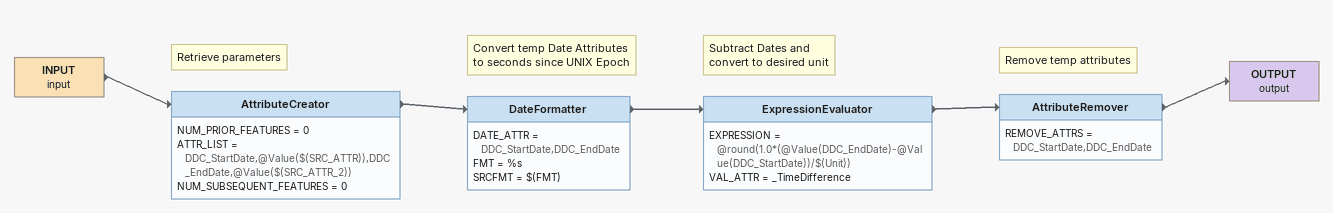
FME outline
INPUT (input)
    -> AttributeCreator
Note: Retrieve parameters
AttributeCreator
    NUM_PRIOR_FEATURES = 0
    ATTR_LIST = DDC_StartDate,@Value($(SRC_ATTR)),DDC_EndDate,@Value($(SRC_ATTR_2))
    NUM_SUBSEQUENT_FEATURES = 0
    -> DateFormatter
Note: Convert temp Date Attributes / to seconds since UNIX Epoch
DateFormatter
    DATE_ATTR = DDC_StartDate,DDC_EndDate
    FMT = %s
    SRCFMT = $(FMT)
    -> ExpressionEvaluator
Note: Subtract Dates and / convert to desired unit
ExpressionEvaluator
    EXPRESSION = @round(1.0*(@Value(DDC_EndDate)-@Value(DDC_StartDate))/$(Unit))
    VAL_ATTR = _TimeDifference
    -> AttributeRemover
Note: Remove temp attributes
AttributeRemover
    REMOVE_ATTRS = DDC_StartDate,DDC_EndDate
    -> OUTPUT (output)
OUTPUT (output)
